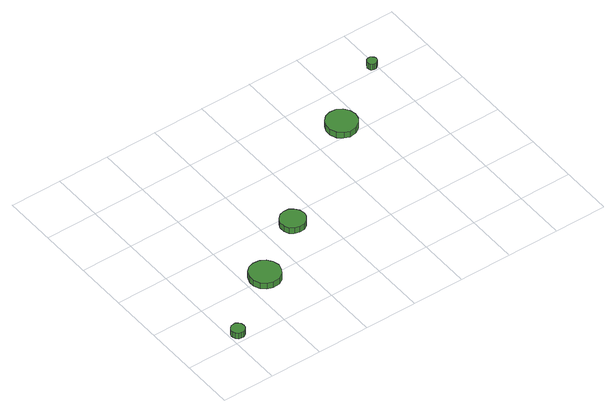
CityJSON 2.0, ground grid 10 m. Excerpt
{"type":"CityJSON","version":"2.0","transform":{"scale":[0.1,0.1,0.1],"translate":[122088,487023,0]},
"CityObjects":{
"tree1":{"type":"SolitaryVegetationObject","attributes":{"function":"something"},"geometry":[{"type":"MultiSurface","lod":"1","boundaries":[[[0,1,2,3,4,5,6,7,8,9,10,11,12,13,14]],[[15,16,17,18,19,20,21,22,23,24,25,26,27,28,29]],[[0,29,28,1]],[[1,28,27,2]],[[2,27,26,3]],[[3,26,25,4]],[[4,25,24,5]],[[5,24,23,6]],[[6,23,22,7]],[[7,22,21,8]],[[8,21,20,9]],[[9,20,19,10]],[[10,19,18,11]],[[11,18,17,12]],[[12,17,16,13]],[[13,16,15,14]],[[14,15,29,0]]]}]},
"tree2":{"type":"SolitaryVegetationObject","attributes":{"function":"something"},"geometry":[{"type":"MultiSurface","lod":"1","boundaries":[[[30,31,32,33,34,35,36,37,38,39,40,41,42,43,44]],[[45,46,47,48,49,50,51,52,53,54,55,56,57,58,59]],[[30,59,58,31]],[[31,58,57,32]],[[32,57,56,33]],[[33,56,55,34]],[[34,55,54,35]],[[35,54,53,36]],[[36,53,52,37]],[[37,52,51,38]],[[38,51,50,39]],[[39,50,49,40]],[[40,49,48,41]],[[41,48,47,42]],[[42,47,46,43]],[[43,46,45,44]],[[44,45,59,30]]]}]},
"tree3":{"type":"SolitaryVegetationObject","attributes":{"function":"something"},"geometry":[{"type":"MultiSurface","lod":"1","boundaries":[[[60,61,62,63,64,65,66,67,68,69,70,71,72,73,74]],[[75,76,77,78,79,80,81,82,83,84,85,86,87,88,89]],[[60,89,88,61]],[[61,88,87,62]],[[62,87,86,63]],[[63,86,85,64]],[[64,85,84,65]],[[65,84,83,66]],[[66,83,82,67]],[[67,82,81,68]],[[68,81,80,69]],[[69,80,79,70]],[[70,79,78,71]],[[71,78,77,72]],[[72,77,76,73]],[[73,76,75,74]],[[74,75,89,60]]]}]},
"tree4":{"type":"SolitaryVegetationObject","attributes":{"function":"something"},"geometry":[{"type":"MultiSurface","lod":"1","boundaries":[[[90,91,92,93,94,95,96,97,98,99,100,101,102,103,104]],[[105,106,107,108,109,110,111,112,113,114,115,116,117,118,119]],[[90,119,118,91]],[[91,118,117,92]],[[92,117,116,93]],[[93,116,115,94]],[[94,115,114,95]],[[95,114,113,96]],[[96,113,112,97]],[[97,112,111,98]],[[98,111,110,99]],[[99,110,109,100]],[[100,109,108,101]],[[101,108,107,102]],[[102,107,106,103]],[[103,106,105,104]],[[104,105,119,90]]]}]},
"tree5":{"type":"SolitaryVegetationObject","attributes":{"function":"something"},"geometry":[{"type":"MultiSurface","lod":"1","boundaries":[[[120,121,122,123,124,125,126,127,128,129,130,131,132,133,134]],[[135,136,137,138,139,140,141,142,143,144,145,146,147,148,149]],[[120,149,148,121]],[[121,148,147,122]],[[122,147,146,123]],[[123,146,145,124]],[[124,145,144,125]],[[125,144,143,126]],[[126,143,142,127]],[[127,142,141,128]],[[128,141,140,129]],[[129,140,139,130]],[[130,139,138,131]],[[131,138,137,132]],[[132,137,136,133]],[[133,136,135,134]],[[134,135,149,120]]]}]}
},
"vertices":[
[29,18,19],[28,24,19],[25,28,19],[20,31,19],[15,31,19],[10,30,19],[6,26,19],[4,21,19],[4,16,19],[6,11,19],[10,7,19],[15,6,19],[20,6,19],[25,9,19],[28,13,19],[28,13,6],[25,9,6],[20,6,6],[15,6,6],[10,7,6],[6,11,6],[4,16,6],[4,21,6],[6,26,6],[10,30,6],[15,31,6],[20,31,6],[25,28,6],[28,24,6],[29,18,6],
[165,102,20],[162,114,20],[155,124,20],[145,130,20],[132,131,20],[121,128,20],[112,120,20],[107,108,20],[107,96,20],[112,85,20],[121,77,20],[132,73,20],[145,74,20],[155,80,20],[162,90,20],[162,90,7],[155,80,7],[145,74,7],[132,73,7],[121,77,7],[112,85,7],[107,96,7],[107,108,7],[112,120,7],[121,128,7],[132,131,7],[145,130,7],[155,124,7],[162,114,7],[165,102,7],
[276,179,20],[274,189,20],[268,197,20],[260,202,20],[250,203,20],[240,200,20],[233,193,20],[229,184,20],[229,174,20],[233,165,20],[240,159,20],[250,156,20],[260,157,20],[268,162,20],[274,170,20],[274,170,7],[268,162,7],[260,157,7],[250,156,7],[240,159,7],[233,165,7],[229,174,7],[229,184,7],[233,193,7],[240,200,7],[250,203,7],[260,202,7],[268,197,7],[274,189,7],[276,179,7],
[492,324,20],[489,336,20],[482,346,20],[472,352,20],[459,353,20],[448,349,20],[439,341,20],[434,330,20],[434,318,20],[439,306,20],[448,298,20],[459,294,20],[472,296,20],[482,302,20],[489,312,20],[489,312,7],[482,302,7],[472,296,7],[459,294,7],[448,298,7],[439,306,7],[434,318,7],[434,330,7],[439,341,7],[448,349,7],[459,353,7],[472,352,7],[482,346,7],[489,336,7],[492,324,7],
[603,413,19],[602,417,19],[599,420,19],[596,422,19],[592,422,19],[588,421,19],[586,418,19],[584,415,19],[584,411,19],[586,407,19],[588,405,19],[592,404,19],[596,404,19],[599,406,19],[602,409,19],[602,409,6],[599,406,6],[596,404,6],[592,404,6],[588,405,6],[586,407,6],[584,411,6],[584,415,6],[586,418,6],[588,421,6],[592,422,6],[596,422,6],[599,420,6],[602,417,6],[603,413,6]
]}
